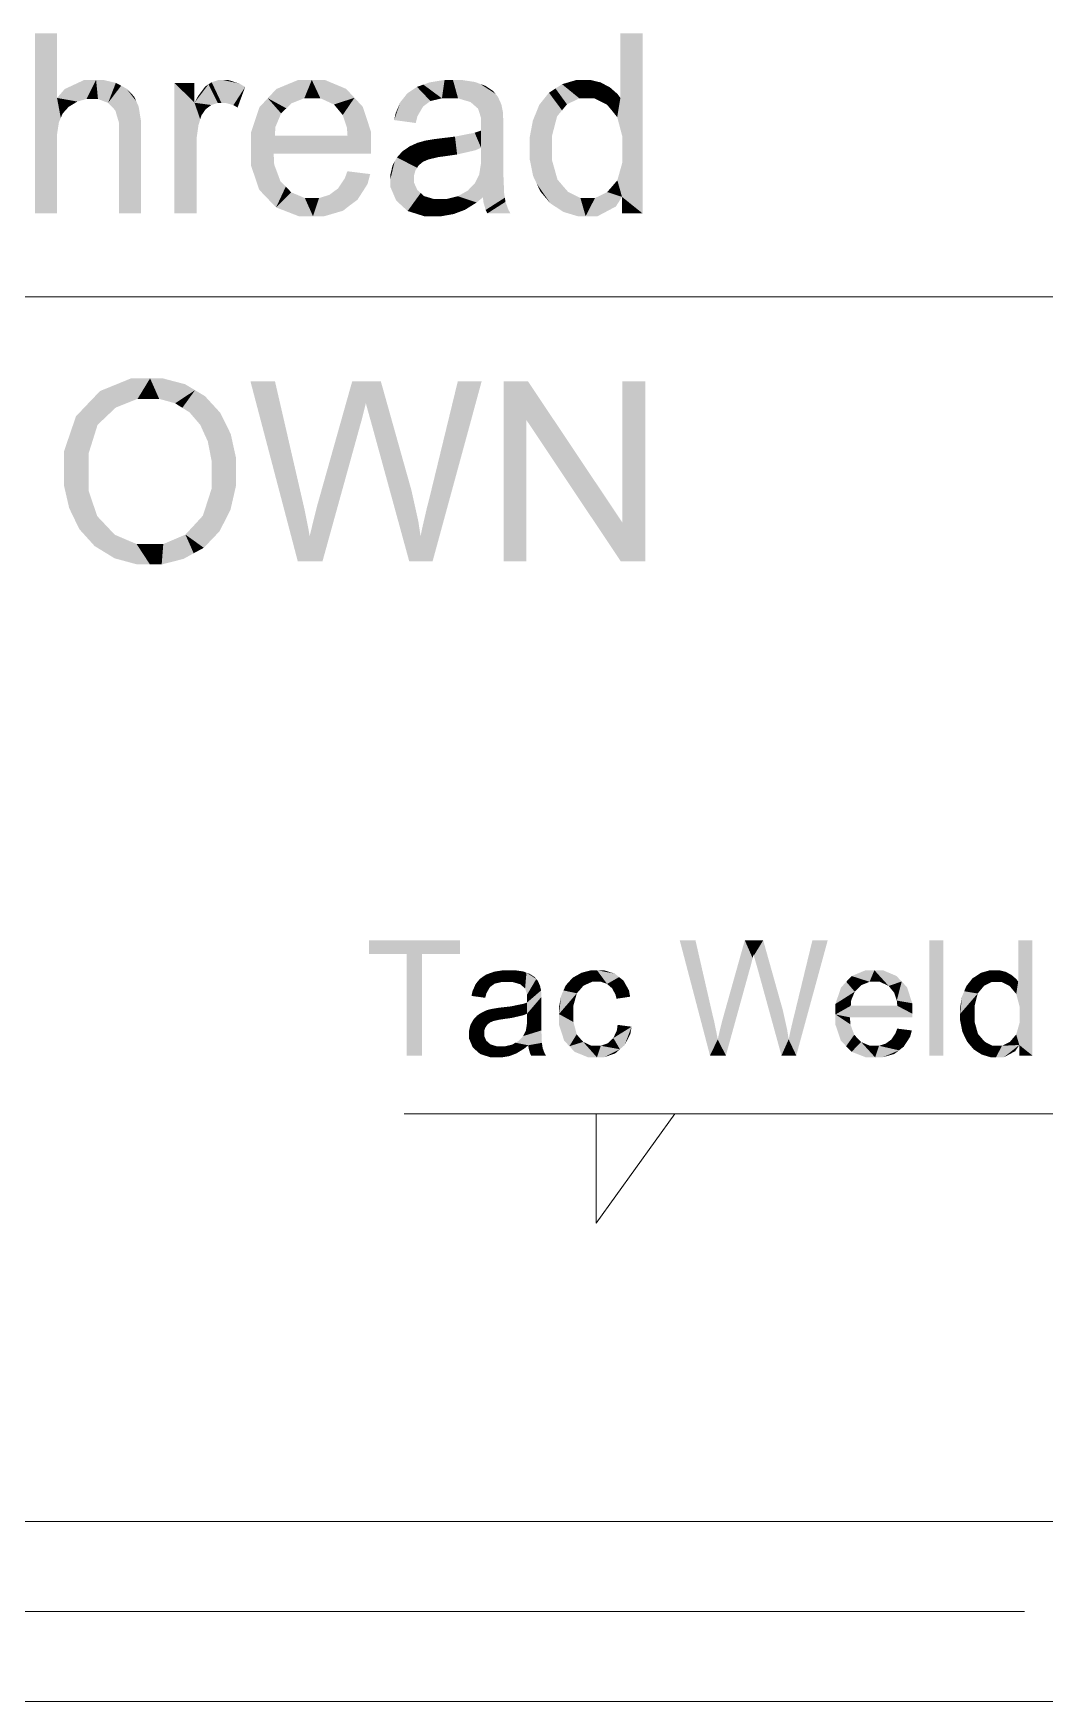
# Model space of a CAD drawing. Header units: millimetres. Extents: x 2 to 579, y 1 to 405.
# Drawn here: x 177.12 to 184.7, y 103.39 to 115.9 of the extents above; entities that cross this region are included whole.
import ezdxf

# ---------------------------------------------------------------- set-up
doc = ezdxf.new("R2010")
doc.units = ezdxf.units.MM
doc.linetypes.add('XKITLINE00', pattern=[0])
doc.layers.add('LinkedObject', color=7, linetype='Continuous', lineweight=0)

# ---------------------------------------------------------------- blocks, each defined once
blk = doc.blocks.new('*A4')
at = {"layer": 'LinkedObject'}
for points in [[(177.296, 115.904), (177.13, 114.554), (177.13, 115.904)], [(177.296, 115.42), (177.13, 114.554), (177.296, 115.904)], [(181.688, 115.904), (181.522, 115.42), (181.522, 115.904)], [(181.688, 115.904), (181.537, 115.129), (181.522, 115.42)], [(181.537, 115.129), (181.688, 115.904), (181.688, 114.554)], [(177.5, 115.555), (177.296, 115.42), (177.354, 115.487)], [(177.589, 115.555), (177.296, 115.42), (177.5, 115.555)], [(177.517, 115.412), (177.296, 115.42), (177.589, 115.555)], [(177.517, 115.412), (177.589, 115.555), (177.554, 115.412)], [(177.554, 115.412), (177.589, 115.555), (177.603, 115.412)], [(177.589, 115.555), (177.679, 115.383), (177.603, 115.412)], [(177.643, 115.555), (177.679, 115.383), (177.589, 115.555)], [(177.737, 115.533), (177.679, 115.383), (177.643, 115.555)], [(177.777, 115.512), (177.679, 115.383), (177.737, 115.533)], [(177.777, 115.512), (177.706, 115.355), (177.679, 115.383)], [(177.817, 115.49), (177.706, 115.355), (177.777, 115.512)], [(177.706, 115.355), (177.817, 115.49), (177.733, 115.327)], [(177.733, 115.327), (177.817, 115.49), (177.891, 115.394)], [(177.891, 115.394), (177.817, 115.49), (177.874, 115.431)], [(178.177, 115.533), (178.327, 115.384), (178.177, 114.554)], [(178.327, 115.384), (178.177, 115.533), (178.327, 115.533)], [(178.432, 115.522), (178.327, 115.384), (178.407, 115.505)], [(178.502, 115.383), (178.327, 115.384), (178.432, 115.522)], [(178.407, 115.505), (178.327, 115.384), (178.355, 115.436)], [(178.456, 115.538), (178.529, 115.383), (178.432, 115.522)], [(178.432, 115.522), (178.529, 115.383), (178.502, 115.383)], [(178.509, 115.555), (178.529, 115.383), (178.456, 115.538)], [(178.538, 115.555), (178.529, 115.383), (178.509, 115.555)], [(178.538, 115.555), (178.559, 115.383), (178.529, 115.383)], [(178.664, 115.528), (178.538, 115.555), (178.579, 115.555)], [(178.707, 115.502), (178.538, 115.555), (178.664, 115.528)], [(178.619, 115.366), (178.538, 115.555), (178.707, 115.502)], [(178.559, 115.383), (178.538, 115.555), (178.619, 115.366)], [(178.619, 115.366), (178.707, 115.502), (178.65, 115.348)], [(179.105, 115.555), (178.877, 115.418), (178.941, 115.487)], [(179.207, 115.555), (178.877, 115.418), (179.105, 115.555)], [(179.151, 115.418), (178.877, 115.418), (179.207, 115.555)], [(179.151, 115.418), (179.207, 115.555), (179.208, 115.418)], [(179.207, 115.555), (179.271, 115.418), (179.208, 115.418)], [(179.465, 115.488), (179.207, 115.555), (179.305, 115.555)], [(179.527, 115.421), (179.207, 115.555), (179.465, 115.488)], [(179.373, 115.371), (179.207, 115.555), (179.527, 115.421)], [(179.271, 115.418), (179.207, 115.555), (179.373, 115.371)], [(179.996, 115.503), (180.097, 115.397), (179.923, 115.454)], [(180.044, 115.52), (180.097, 115.397), (179.996, 115.503)], [(180.203, 115.555), (180.044, 115.52), (180.092, 115.537)], [(180.183, 115.417), (180.044, 115.52), (180.203, 115.555)], [(180.097, 115.397), (180.044, 115.52), (180.183, 115.417)], [(180.183, 115.417), (180.203, 115.555), (180.242, 115.417)], [(180.242, 115.417), (180.203, 115.555), (180.304, 115.417)], [(180.266, 115.555), (180.304, 115.417), (180.203, 115.555)], [(180.43, 115.54), (180.266, 115.555), (180.329, 115.555)], [(180.47, 115.525), (180.266, 115.555), (180.43, 115.54)], [(180.398, 115.389), (180.266, 115.555), (180.47, 115.525)], [(180.304, 115.417), (180.266, 115.555), (180.398, 115.389)], [(180.398, 115.389), (180.47, 115.525), (180.43, 115.361)], [(180.43, 115.361), (180.47, 115.525), (180.454, 115.34)], [(180.47, 115.525), (180.477, 115.269), (180.454, 115.34)], [(180.585, 115.451), (180.477, 115.269), (180.47, 115.525)], [(180.566, 115.473), (180.47, 115.525), (180.509, 115.511)], [(180.585, 115.451), (180.47, 115.525), (180.566, 115.473)], [(181.121, 115.372), (180.986, 115.459), (181.035, 115.491)], [(181.084, 115.523), (181.214, 115.417), (181.035, 115.491)], [(181.035, 115.491), (181.214, 115.417), (181.121, 115.372)], [(181.193, 115.555), (181.214, 115.417), (181.084, 115.523)], [(181.253, 115.555), (181.214, 115.417), (181.193, 115.555)], [(181.214, 115.417), (181.253, 115.555), (181.269, 115.417)], [(181.253, 115.555), (181.326, 115.417), (181.269, 115.417)], [(181.297, 115.555), (181.326, 115.417), (181.253, 115.555)], [(181.375, 115.536), (181.326, 115.417), (181.297, 115.555)], [(181.41, 115.517), (181.326, 115.417), (181.375, 115.536)], [(181.41, 115.517), (181.421, 115.37), (181.326, 115.417)], [(181.444, 115.499), (181.421, 115.37), (181.41, 115.517)], [(181.5, 115.45), (181.421, 115.37), (181.444, 115.499)], [(177.296, 115.147), (177.13, 114.554), (177.296, 115.42)], [(177.296, 115.147), (177.296, 115.42), (177.31, 115.237)], [(177.31, 115.237), (177.296, 115.42), (177.324, 115.27)], [(177.324, 115.27), (177.296, 115.42), (177.338, 115.303)], [(177.338, 115.303), (177.296, 115.42), (177.384, 115.354)], [(177.384, 115.354), (177.296, 115.42), (177.416, 115.373)], [(177.416, 115.373), (177.296, 115.42), (177.448, 115.393)], [(177.448, 115.393), (177.296, 115.42), (177.517, 115.412)], [(177.891, 115.394), (177.76, 115.236), (177.733, 115.327)], [(177.908, 115.356), (177.76, 115.236), (177.891, 115.394)], [(178.177, 114.554), (178.327, 115.384), (178.343, 114.554)], [(178.327, 115.384), (178.343, 115.066), (178.343, 114.554)], [(178.343, 115.066), (178.327, 115.384), (178.343, 115.119)], [(178.343, 115.119), (178.327, 115.384), (178.357, 115.216)], [(178.357, 115.216), (178.327, 115.384), (178.37, 115.26)], [(178.37, 115.26), (178.327, 115.384), (178.379, 115.289)], [(178.379, 115.289), (178.327, 115.384), (178.41, 115.334)], [(178.41, 115.334), (178.327, 115.384), (178.432, 115.351)], [(178.432, 115.351), (178.327, 115.384), (178.453, 115.367)], [(178.453, 115.367), (178.327, 115.384), (178.502, 115.383)], [(178.877, 115.418), (178.75, 115.159), (178.814, 115.35)], [(178.977, 115.304), (178.75, 115.159), (178.877, 115.418)], [(178.877, 115.418), (179.016, 115.342), (178.977, 115.304)], [(179.016, 115.342), (178.877, 115.418), (179.055, 115.38)], [(179.055, 115.38), (178.877, 115.418), (179.151, 115.418)], [(179.373, 115.371), (179.527, 115.421), (179.413, 115.323)], [(179.527, 115.421), (179.439, 115.292), (179.413, 115.323)], [(179.439, 115.292), (179.527, 115.421), (179.47, 115.199)], [(179.47, 115.199), (179.527, 115.421), (179.651, 115.167)], [(179.651, 115.167), (179.527, 115.421), (179.589, 115.354)], [(179.898, 115.422), (179.825, 115.254), (179.872, 115.39)], [(180.042, 115.356), (179.825, 115.254), (179.898, 115.422)], [(179.872, 115.39), (179.825, 115.254), (179.836, 115.306)], [(179.923, 115.454), (180.097, 115.397), (179.898, 115.422)], [(180.042, 115.356), (179.898, 115.422), (180.069, 115.376)], [(180.069, 115.376), (179.898, 115.422), (180.097, 115.397)], [(180.603, 115.429), (180.477, 115.269), (180.585, 115.451)], [(180.629, 115.372), (180.477, 115.269), (180.603, 115.429)], [(180.636, 115.338), (180.477, 115.269), (180.629, 115.372)], [(180.913, 115.368), (181.084, 115.327), (180.889, 115.308)], [(180.986, 115.459), (181.084, 115.327), (180.913, 115.368)], [(181.084, 115.327), (180.986, 115.459), (181.121, 115.372)], [(181.522, 115.42), (181.421, 115.37), (181.5, 115.45)], [(181.421, 115.37), (181.522, 115.42), (181.46, 115.323)], [(181.46, 115.323), (181.522, 115.42), (181.498, 115.276)], [(181.522, 115.42), (181.537, 115.129), (181.498, 115.276)], [(177.926, 115.246), (177.76, 115.236), (177.908, 115.356)], [(177.926, 115.174), (177.76, 115.236), (177.926, 115.246)], [(178.934, 115.202), (178.75, 115.159), (178.977, 115.304)], [(180, 115.284), (179.825, 115.254), (180.042, 115.356)], [(179.825, 115.254), (180, 115.284), (179.987, 115.232)], [(180.477, 115.192), (180.64, 115.317), (180.476, 115.175)], [(180.476, 115.175), (180.64, 115.317), (180.477, 115.046)], [(180.477, 115.269), (180.636, 115.338), (180.64, 115.317)], [(180.477, 115.269), (180.64, 115.317), (180.477, 115.219)], [(180.477, 115.219), (180.64, 115.317), (180.477, 115.214)], [(180.477, 115.214), (180.64, 115.317), (180.477, 115.192)], [(180.644, 115.241), (180.477, 115.046), (180.64, 115.317)], [(180.644, 115.185), (180.477, 115.046), (180.644, 115.241)], [(180.889, 115.308), (180.84, 115.043), (180.865, 115.249)], [(181.047, 115.282), (180.84, 115.043), (180.889, 115.308)], [(181.01, 115.14), (180.84, 115.043), (181.047, 115.282)], [(180.865, 115.249), (180.84, 115.043), (180.84, 115.116)], [(180.889, 115.308), (181.084, 115.327), (181.047, 115.282)], [(177.296, 115.089), (177.13, 114.554), (177.296, 115.147)], [(177.76, 115.236), (177.926, 115.174), (177.76, 115.174)], [(177.76, 114.554), (177.926, 115.174), (177.926, 114.554)], [(177.76, 115.174), (177.926, 115.174), (177.76, 114.554)], [(178.75, 115.159), (178.934, 115.202), (178.93, 115.138)], [(178.93, 115.138), (178.75, 115.035), (178.75, 115.159)], [(178.93, 115.138), (179.651, 115.045), (178.75, 115.035)], [(179.475, 115.138), (179.651, 115.045), (178.93, 115.138)], [(179.47, 115.199), (179.651, 115.167), (179.475, 115.138)], [(179.651, 115.045), (179.475, 115.138), (179.651, 115.167)], [(180.181, 115.118), (180.206, 114.983), (180.132, 115.112)], [(180.281, 115.13), (180.297, 114.996), (180.181, 115.118)], [(180.181, 115.118), (180.297, 114.996), (180.206, 114.983)], [(180.429, 115.159), (180.477, 115.046), (180.281, 115.13)], [(180.281, 115.13), (180.477, 115.046), (180.297, 114.996)], [(180.476, 115.175), (180.477, 115.046), (180.429, 115.159)], [(180.644, 115.185), (180.476, 114.985), (180.477, 115.046)], [(180.644, 114.964), (180.476, 114.985), (180.644, 115.185)], [(180.84, 115.043), (181.01, 115.14), (181.01, 115.043)], [(181.537, 115.129), (181.688, 114.554), (181.537, 115.029)], [(177.13, 114.554), (177.296, 115.089), (177.296, 114.554)], [(179.651, 115.038), (178.75, 115.035), (179.651, 115.045)], [(179.65, 115.016), (178.75, 115.035), (179.651, 115.038)], [(178.75, 115.035), (178.876, 114.665), (178.75, 114.916)], [(178.925, 114.921), (178.876, 114.665), (178.75, 115.035)], [(178.925, 114.921), (178.75, 115.035), (178.921, 115.001)], [(179.65, 115.001), (178.75, 115.035), (179.65, 115.016)], [(178.921, 115.001), (178.75, 115.035), (179.65, 115.001)], [(179.888, 115.021), (179.997, 114.896), (179.846, 114.974)], [(180.008, 114.914), (179.888, 115.021), (179.915, 115.039)], [(179.997, 114.896), (179.888, 115.021), (180.008, 114.914)], [(179.941, 115.057), (180.041, 114.941), (179.915, 115.039)], [(179.915, 115.039), (180.041, 114.941), (180.008, 114.914)], [(180.001, 115.084), (180.041, 114.941), (179.941, 115.057)], [(180.034, 115.093), (180.041, 114.941), (180.001, 115.084)], [(180.058, 115.1), (180.083, 114.959), (180.034, 115.093)], [(180.041, 114.941), (180.034, 115.093), (180.062, 114.95)], [(180.062, 114.95), (180.034, 115.093), (180.083, 114.959)], [(180.132, 115.112), (180.155, 114.976), (180.058, 115.1)], [(180.058, 115.1), (180.155, 114.976), (180.083, 114.959)], [(180.132, 115.112), (180.206, 114.983), (180.155, 114.976)], [(180.297, 114.996), (180.477, 115.046), (180.432, 115.027)], [(180.84, 115.043), (181.01, 114.949), (180.84, 114.968)], [(181.01, 114.949), (180.84, 115.043), (181.01, 115.043)], [(181.537, 115.029), (181.688, 114.554), (181.537, 114.938)], [(178.75, 114.916), (178.876, 114.665), (178.813, 114.731)], [(178.971, 114.797), (178.876, 114.665), (178.925, 114.921)], [(179.645, 114.849), (179.455, 114.818), (179.474, 114.87)], [(179.829, 114.944), (179.797, 114.813), (179.813, 114.914)], [(179.985, 114.878), (179.797, 114.813), (179.829, 114.944)], [(179.813, 114.914), (179.797, 114.813), (179.797, 114.849)], [(179.974, 114.839), (179.797, 114.813), (179.985, 114.878)], [(179.846, 114.974), (179.997, 114.896), (179.829, 114.944)], [(179.829, 114.944), (179.997, 114.896), (179.985, 114.878)], [(180.463, 114.847), (180.644, 114.964), (180.644, 114.849)], [(180.476, 114.93), (180.644, 114.964), (180.463, 114.847)], [(180.644, 114.964), (180.476, 114.93), (180.476, 114.985)], [(180.84, 114.968), (181.01, 114.949), (180.867, 114.835)], [(180.867, 114.835), (181.01, 114.949), (180.894, 114.777)], [(180.894, 114.777), (181.01, 114.949), (181.05, 114.808)], [(181.537, 114.938), (181.688, 114.554), (181.499, 114.802)], [(178.876, 114.665), (178.971, 114.797), (178.939, 114.599)], [(179.012, 114.755), (178.939, 114.599), (178.971, 114.797)], [(179.053, 114.712), (178.939, 114.599), (179.012, 114.755)], [(179.404, 114.741), (179.55, 114.657), (179.371, 114.717)], [(179.404, 114.741), (179.645, 114.849), (179.55, 114.657)], [(179.455, 114.818), (179.645, 114.849), (179.404, 114.741)], [(179.55, 114.657), (179.645, 114.849), (179.625, 114.774)], [(179.797, 114.813), (179.974, 114.839), (179.974, 114.817)], [(179.974, 114.784), (179.797, 114.813), (179.974, 114.817)], [(179.797, 114.813), (179.974, 114.784), (179.797, 114.751)], [(179.797, 114.751), (179.974, 114.784), (179.84, 114.651)], [(179.84, 114.651), (179.974, 114.784), (179.883, 114.611)], [(179.883, 114.611), (179.974, 114.784), (179.999, 114.729)], [(180.377, 114.725), (180.644, 114.849), (180.65, 114.703)], [(180.432, 114.783), (180.644, 114.849), (180.377, 114.725)], [(180.45, 114.819), (180.644, 114.849), (180.432, 114.783)], [(180.644, 114.849), (180.45, 114.819), (180.463, 114.847)], [(181.05, 114.808), (180.997, 114.629), (180.894, 114.777)], [(180.894, 114.777), (180.997, 114.629), (180.921, 114.719)], [(181.089, 114.762), (180.997, 114.629), (181.05, 114.808)], [(180.997, 114.629), (181.089, 114.762), (181.046, 114.597)], [(181.046, 114.597), (181.089, 114.762), (181.129, 114.716)], [(181.534, 114.678), (181.423, 114.714), (181.461, 114.758)], [(181.499, 114.802), (181.534, 114.678), (181.461, 114.758)], [(181.499, 114.802), (181.688, 114.554), (181.534, 114.678)], [(179.053, 114.712), (179.216, 114.533), (178.939, 114.599)], [(179.155, 114.669), (179.216, 114.533), (179.053, 114.712)], [(179.216, 114.669), (179.216, 114.533), (179.155, 114.669)], [(179.261, 114.669), (179.495, 114.616), (179.216, 114.533)], [(179.261, 114.669), (179.216, 114.533), (179.216, 114.669)], [(179.216, 114.533), (179.495, 114.616), (179.301, 114.533)], [(179.339, 114.693), (179.495, 114.616), (179.261, 114.669)], [(179.301, 114.533), (179.495, 114.616), (179.441, 114.574)], [(179.371, 114.717), (179.55, 114.657), (179.339, 114.693)], [(179.495, 114.616), (179.339, 114.693), (179.55, 114.657)], [(179.999, 114.729), (179.926, 114.572), (179.883, 114.611)], [(180.024, 114.707), (179.926, 114.572), (179.999, 114.729)], [(180.049, 114.684), (179.926, 114.572), (180.024, 114.707)], [(179.926, 114.572), (180.049, 114.684), (180.05, 114.533)], [(180.13, 114.533), (180.049, 114.684), (180.122, 114.662)], [(180.05, 114.533), (180.049, 114.684), (180.13, 114.533)], [(180.122, 114.662), (180.179, 114.533), (180.13, 114.533)], [(180.17, 114.662), (180.179, 114.533), (180.122, 114.662)], [(180.218, 114.662), (180.179, 114.533), (180.17, 114.662)], [(180.179, 114.533), (180.218, 114.662), (180.27, 114.549)], [(180.313, 114.565), (180.218, 114.662), (180.303, 114.683)], [(180.27, 114.549), (180.218, 114.662), (180.313, 114.565)], [(180.491, 114.675), (180.303, 114.683), (180.34, 114.704)], [(180.444, 114.636), (180.303, 114.683), (180.491, 114.675)], [(180.356, 114.581), (180.303, 114.683), (180.444, 114.636)], [(180.313, 114.565), (180.303, 114.683), (180.356, 114.581)], [(180.377, 114.725), (180.65, 114.703), (180.34, 114.704)], [(180.65, 114.703), (180.491, 114.675), (180.34, 114.704)], [(180.491, 114.675), (180.65, 114.703), (180.494, 114.64)], [(180.494, 114.64), (180.65, 114.703), (180.655, 114.672)], [(180.655, 114.672), (180.511, 114.58), (180.494, 114.64)], [(180.66, 114.641), (180.511, 114.58), (180.655, 114.672)], [(180.66, 114.641), (180.524, 114.554), (180.511, 114.58)], [(180.681, 114.583), (180.524, 114.554), (180.66, 114.641)], [(181.129, 114.716), (181.261, 114.533), (181.046, 114.597)], [(181.222, 114.669), (181.261, 114.533), (181.129, 114.716)], [(181.261, 114.533), (181.222, 114.669), (181.276, 114.669)], [(181.261, 114.533), (181.534, 114.678), (181.351, 114.533)], [(181.331, 114.669), (181.534, 114.678), (181.261, 114.533)], [(181.331, 114.669), (181.261, 114.533), (181.276, 114.669)], [(181.423, 114.714), (181.534, 114.678), (181.331, 114.669)], [(181.351, 114.533), (181.534, 114.678), (181.488, 114.606)], [(181.534, 114.678), (181.688, 114.554), (181.534, 114.554)], [(178.939, 114.599), (179.216, 114.533), (179.109, 114.533)], [(180.524, 114.554), (180.681, 114.583), (180.697, 114.554)], [(181.046, 114.597), (181.261, 114.533), (181.095, 114.565)], [(181.095, 114.565), (181.261, 114.533), (181.202, 114.533)], [(177.852, 113.317), (177.528, 113.127), (177.619, 113.222)], [(177.994, 113.317), (177.528, 113.127), (177.852, 113.317)], [(177.9, 113.163), (177.528, 113.127), (177.994, 113.317)], [(177.9, 113.163), (177.994, 113.317), (177.995, 113.163)], [(177.994, 113.317), (178.062, 113.163), (177.995, 113.163)], [(178.256, 113.273), (177.994, 113.317), (178.088, 113.317)], [(178.331, 113.228), (177.994, 113.317), (178.256, 113.273)], [(178.182, 113.13), (177.994, 113.317), (178.331, 113.228)], [(178.062, 113.163), (177.994, 113.317), (178.182, 113.13)], [(178.931, 113.294), (179.102, 111.944), (178.747, 113.294)], [(179.135, 112.409), (179.102, 111.944), (178.931, 113.294)], [(179.51, 113.294), (179.572, 112.973), (179.253, 112.382)], [(179.572, 112.973), (179.51, 113.294), (179.581, 113.005)], [(179.581, 113.005), (179.51, 113.294), (179.601, 113.085)], [(179.601, 113.085), (179.51, 113.294), (179.613, 113.131)], [(179.725, 113.294), (179.613, 113.131), (179.51, 113.294)], [(179.613, 113.131), (179.725, 113.294), (179.616, 113.116)], [(179.616, 113.116), (179.725, 113.294), (179.638, 113.037)], [(179.638, 113.037), (179.725, 113.294), (179.656, 112.973)], [(179.656, 112.973), (179.725, 113.294), (179.917, 112.61)], [(180.481, 113.294), (180.091, 112.426), (180.302, 113.294)], [(180.113, 111.944), (180.091, 112.426), (180.481, 113.294)], [(180.646, 113.294), (180.817, 113.004), (180.646, 111.944)], [(180.817, 113.004), (180.646, 113.294), (180.829, 113.294)], [(180.817, 113.004), (180.829, 113.294), (181.525, 111.944)], [(181.525, 111.944), (180.829, 113.294), (181.537, 112.235)], [(181.708, 113.294), (181.537, 112.235), (181.537, 113.294)], [(181.708, 111.944), (181.537, 112.235), (181.708, 113.294)], [(177.528, 113.127), (177.348, 112.601), (177.438, 113.032)], [(177.6, 112.968), (177.348, 112.601), (177.528, 113.127)], [(177.737, 113.098), (177.528, 113.127), (177.9, 113.163)], [(177.528, 113.127), (177.737, 113.098), (177.668, 113.033)], [(177.6, 112.968), (177.528, 113.127), (177.668, 113.033)], [(178.182, 113.13), (178.331, 113.228), (178.236, 113.096)], [(178.331, 113.228), (178.29, 113.062), (178.236, 113.096)], [(178.29, 113.062), (178.331, 113.228), (178.371, 112.967)], [(178.52, 113.059), (178.331, 113.228), (178.406, 113.183)], [(178.56, 112.979), (178.331, 113.228), (178.52, 113.059)], [(178.371, 112.967), (178.331, 113.228), (178.56, 112.979)], [(177.438, 113.032), (177.348, 112.601), (177.348, 112.769)], [(180.646, 111.944), (180.817, 113.004), (180.817, 111.944)], [(177.532, 112.751), (177.348, 112.601), (177.6, 112.968)], [(178.371, 112.967), (178.56, 112.979), (178.399, 112.905)], [(178.56, 112.979), (178.427, 112.844), (178.399, 112.905)], [(178.427, 112.844), (178.56, 112.979), (178.455, 112.7)], [(178.455, 112.7), (178.56, 112.979), (178.639, 112.718)], [(178.639, 112.718), (178.56, 112.979), (178.599, 112.899)], [(179.253, 112.382), (179.572, 112.973), (179.287, 111.944)], [(179.917, 112.61), (179.938, 111.944), (179.656, 112.973)], [(177.348, 112.601), (177.532, 112.751), (177.532, 112.598)], [(178.39, 112.287), (178.639, 112.617), (178.556, 112.25)], [(178.455, 112.488), (178.639, 112.617), (178.39, 112.287)], [(178.455, 112.618), (178.639, 112.718), (178.639, 112.617)], [(178.455, 112.7), (178.639, 112.718), (178.455, 112.618)], [(178.639, 112.617), (178.455, 112.488), (178.455, 112.618)], [(178.556, 112.25), (178.639, 112.617), (178.597, 112.331)], [(178.597, 112.331), (178.639, 112.617), (178.639, 112.514)], [(177.348, 112.601), (177.532, 112.477), (177.348, 112.513)], [(177.532, 112.477), (177.348, 112.601), (177.532, 112.598)], [(177.348, 112.513), (177.532, 112.477), (177.387, 112.344)], [(179.953, 112.483), (179.938, 111.944), (179.917, 112.61)], [(177.387, 112.344), (177.532, 112.477), (177.425, 112.265)], [(177.425, 112.265), (177.532, 112.477), (177.597, 112.284)], [(179.151, 112.34), (179.102, 111.944), (179.135, 112.409)], [(179.248, 112.366), (179.287, 111.944), (179.217, 112.241)], [(179.253, 112.382), (179.287, 111.944), (179.248, 112.366)], [(180.006, 112.245), (179.938, 111.944), (179.953, 112.483)], [(180.091, 112.426), (180.113, 111.944), (180.07, 112.344)], [(177.597, 112.284), (177.578, 112.059), (177.425, 112.265)], [(177.425, 112.265), (177.578, 112.059), (177.464, 112.185)], [(177.663, 112.214), (177.578, 112.059), (177.597, 112.284)], [(178.556, 112.25), (178.325, 112.216), (178.39, 112.287)], [(178.514, 112.169), (178.325, 112.216), (178.556, 112.25)], [(179.179, 112.202), (179.102, 111.944), (179.151, 112.34)], [(179.217, 112.241), (179.287, 111.944), (179.191, 112.133)], [(180.023, 112.133), (179.938, 111.944), (180.006, 112.245)], [(180.07, 112.344), (180.113, 111.944), (180.036, 112.197)], [(177.578, 112.059), (177.663, 112.214), (177.653, 112.013)], [(177.653, 112.013), (177.663, 112.214), (177.729, 112.144)], [(177.729, 112.144), (177.993, 111.921), (177.653, 112.013)], [(177.893, 112.074), (177.993, 111.921), (177.729, 112.144)], [(178.321, 112.005), (178.093, 112.074), (178.259, 112.145)], [(178.325, 112.216), (178.397, 112.046), (178.259, 112.145)], [(178.259, 112.145), (178.397, 112.046), (178.321, 112.005)], [(178.397, 112.046), (178.325, 112.216), (178.514, 112.169)], [(179.191, 112.133), (179.102, 111.944), (179.179, 112.202)], [(179.191, 112.133), (179.287, 111.944), (179.102, 111.944)], [(180.023, 112.133), (180.113, 111.944), (179.938, 111.944)], [(180.036, 112.197), (180.113, 111.944), (180.023, 112.133)], [(181.537, 112.235), (181.708, 111.944), (181.525, 111.944)], [(177.653, 112.013), (177.993, 111.921), (177.728, 111.967)], [(177.993, 111.921), (177.893, 112.074), (177.992, 112.074)], [(178.093, 112.074), (177.993, 111.921), (177.992, 112.074)], [(177.993, 111.921), (178.093, 112.074), (178.081, 111.921)], [(178.081, 111.921), (178.093, 112.074), (178.245, 111.963)], [(178.245, 111.963), (178.093, 112.074), (178.321, 112.005)], [(177.728, 111.967), (177.993, 111.921), (177.898, 111.921)], [(179.635, 109.102), (179.919, 109), (179.635, 109)], [(180.033, 109), (179.919, 109), (179.635, 109.102)], [(180.033, 109), (179.635, 109.102), (180.319, 109.102)], [(179.919, 108.238), (180.033, 109), (180.033, 108.238)], [(179.919, 109), (180.033, 109), (179.919, 108.238)], [(180.033, 109), (180.319, 109.102), (180.319, 109)], [(182.085, 109.102), (182.194, 108.238), (181.967, 109.102)], [(182.215, 108.535), (182.194, 108.238), (182.085, 109.102)], [(182.455, 109.102), (182.495, 108.896), (182.291, 108.518)], [(182.495, 108.896), (182.455, 109.102), (182.501, 108.917)], [(182.501, 108.917), (182.455, 109.102), (182.514, 108.968)], [(182.514, 108.968), (182.455, 109.102), (182.521, 108.997)], [(182.593, 109.102), (182.521, 108.997), (182.455, 109.102)], [(182.521, 108.997), (182.593, 109.102), (182.523, 108.988)], [(182.523, 108.988), (182.593, 109.102), (182.537, 108.937)], [(182.537, 108.937), (182.593, 109.102), (182.549, 108.896)], [(182.549, 108.896), (182.593, 109.102), (182.716, 108.664)], [(183.077, 109.102), (182.827, 108.546), (182.962, 109.102)], [(182.841, 108.238), (182.827, 108.546), (183.077, 109.102)], [(183.945, 109.102), (183.838, 108.238), (183.838, 109.102)], [(183.945, 108.238), (183.838, 108.238), (183.945, 109.102)], [(184.612, 109.102), (184.506, 108.792), (184.506, 109.102)], [(184.612, 109.102), (184.516, 108.606), (184.506, 108.792)], [(184.516, 108.606), (184.612, 109.102), (184.612, 108.238)], [(180.647, 108.878), (180.545, 108.856), (180.576, 108.867)], [(180.634, 108.79), (180.545, 108.856), (180.647, 108.878)], [(180.634, 108.79), (180.647, 108.878), (180.671, 108.79)], [(180.671, 108.79), (180.647, 108.878), (180.711, 108.79)], [(180.687, 108.878), (180.711, 108.79), (180.647, 108.878)], [(180.792, 108.869), (180.687, 108.878), (180.727, 108.878)], [(180.817, 108.859), (180.687, 108.878), (180.792, 108.869)], [(180.772, 108.772), (180.687, 108.878), (180.817, 108.859)], [(180.711, 108.79), (180.687, 108.878), (180.772, 108.772)], [(180.772, 108.772), (180.817, 108.859), (180.792, 108.754)], [(180.792, 108.754), (180.817, 108.859), (180.807, 108.741)], [(180.817, 108.859), (180.822, 108.695), (180.807, 108.741)], [(180.891, 108.812), (180.822, 108.695), (180.817, 108.859)], [(180.879, 108.826), (180.817, 108.859), (180.842, 108.85)], [(180.891, 108.812), (180.817, 108.859), (180.879, 108.826)], [(181.231, 108.859), (181.31, 108.791), (181.197, 108.84)], [(181.306, 108.878), (181.31, 108.791), (181.231, 108.859)], [(181.346, 108.878), (181.31, 108.791), (181.306, 108.878)], [(181.31, 108.791), (181.346, 108.878), (181.35, 108.791)], [(181.346, 108.878), (181.377, 108.791), (181.35, 108.791)], [(181.48, 108.852), (181.346, 108.878), (181.397, 108.878)], [(181.512, 108.826), (181.346, 108.878), (181.48, 108.852)], [(181.422, 108.775), (181.346, 108.878), (181.512, 108.826)], [(181.377, 108.791), (181.346, 108.878), (181.422, 108.775)], [(182.291, 108.518), (182.495, 108.896), (182.313, 108.238)], [(182.716, 108.664), (182.73, 108.238), (182.549, 108.896)], [(183.427, 108.878), (183.257, 108.834), (183.362, 108.878)], [(183.391, 108.791), (183.257, 108.834), (183.427, 108.878)], [(183.391, 108.791), (183.427, 108.878), (183.428, 108.791)], [(183.427, 108.878), (183.468, 108.791), (183.428, 108.791)], [(183.592, 108.835), (183.427, 108.878), (183.49, 108.878)], [(183.632, 108.793), (183.427, 108.878), (183.592, 108.835)], [(183.534, 108.76), (183.427, 108.878), (183.632, 108.793)], [(183.468, 108.791), (183.427, 108.878), (183.534, 108.76)], [(184.295, 108.878), (184.309, 108.79), (184.226, 108.858)], [(184.334, 108.878), (184.309, 108.79), (184.295, 108.878)], [(184.309, 108.79), (184.334, 108.878), (184.344, 108.79)], [(184.334, 108.878), (184.38, 108.79), (184.344, 108.79)], [(184.362, 108.878), (184.38, 108.79), (184.334, 108.878)], [(184.412, 108.866), (184.38, 108.79), (184.362, 108.878)], [(184.434, 108.854), (184.38, 108.79), (184.412, 108.866)], [(180.451, 108.793), (180.405, 108.685), (180.435, 108.772)], [(180.543, 108.751), (180.405, 108.685), (180.451, 108.793)], [(180.435, 108.772), (180.405, 108.685), (180.412, 108.719)], [(180.517, 108.705), (180.405, 108.685), (180.543, 108.751)], [(180.468, 108.813), (180.579, 108.777), (180.451, 108.793)], [(180.543, 108.751), (180.451, 108.793), (180.561, 108.764)], [(180.561, 108.764), (180.451, 108.793), (180.579, 108.777)], [(180.514, 108.845), (180.579, 108.777), (180.468, 108.813)], [(180.545, 108.856), (180.579, 108.777), (180.514, 108.845)], [(180.579, 108.777), (180.545, 108.856), (180.634, 108.79)], [(180.903, 108.797), (180.822, 108.695), (180.891, 108.812)], [(180.919, 108.761), (180.822, 108.695), (180.903, 108.797)], [(180.924, 108.739), (180.822, 108.695), (180.919, 108.761)], [(180.822, 108.695), (180.924, 108.739), (180.927, 108.726)], [(181.112, 108.764), (181.22, 108.733), (181.095, 108.726)], [(181.095, 108.726), (181.22, 108.733), (181.195, 108.705)], [(181.163, 108.821), (181.22, 108.733), (181.112, 108.764)], [(181.245, 108.762), (181.163, 108.821), (181.197, 108.84)], [(181.22, 108.733), (181.163, 108.821), (181.245, 108.762)], [(181.197, 108.84), (181.31, 108.791), (181.245, 108.762)], [(181.422, 108.775), (181.512, 108.826), (181.44, 108.759)], [(181.512, 108.826), (181.459, 108.743), (181.44, 108.759)], [(181.459, 108.743), (181.512, 108.826), (181.485, 108.695)], [(181.485, 108.695), (181.512, 108.826), (181.595, 108.679)], [(181.586, 108.727), (181.512, 108.826), (181.545, 108.8)], [(181.595, 108.679), (181.512, 108.826), (181.586, 108.727)], [(183.216, 108.791), (183.135, 108.625), (183.176, 108.747)], [(183.28, 108.717), (183.135, 108.625), (183.216, 108.791)], [(183.257, 108.834), (183.33, 108.766), (183.216, 108.791)], [(183.216, 108.791), (183.33, 108.766), (183.28, 108.717)], [(183.33, 108.766), (183.257, 108.834), (183.391, 108.791)], [(183.534, 108.76), (183.632, 108.793), (183.559, 108.729)], [(183.632, 108.793), (183.575, 108.71), (183.559, 108.729)], [(183.575, 108.71), (183.632, 108.793), (183.595, 108.65)], [(183.595, 108.65), (183.632, 108.793), (183.711, 108.63)], [(183.711, 108.63), (183.632, 108.793), (183.672, 108.75)], [(184.117, 108.759), (184.226, 108.732), (184.101, 108.72)], [(184.163, 108.817), (184.226, 108.732), (184.117, 108.759)], [(184.25, 108.761), (184.163, 108.817), (184.195, 108.837)], [(184.226, 108.732), (184.163, 108.817), (184.25, 108.761)], [(184.226, 108.858), (184.309, 108.79), (184.195, 108.837)], [(184.195, 108.837), (184.309, 108.79), (184.25, 108.761)], [(184.434, 108.854), (184.441, 108.76), (184.38, 108.79)], [(184.456, 108.842), (184.441, 108.76), (184.434, 108.854)], [(184.492, 108.811), (184.441, 108.76), (184.456, 108.842)], [(184.506, 108.792), (184.441, 108.76), (184.492, 108.811)], [(184.441, 108.76), (184.506, 108.792), (184.466, 108.73)], [(184.466, 108.73), (184.506, 108.792), (184.491, 108.7)], [(184.506, 108.792), (184.516, 108.606), (184.491, 108.7)], [(180.405, 108.685), (180.517, 108.705), (180.508, 108.671)], [(180.791, 108.625), (180.822, 108.552), (180.697, 108.606)], [(180.821, 108.635), (180.822, 108.552), (180.791, 108.625)], [(180.822, 108.646), (180.927, 108.726), (180.821, 108.635)], [(180.821, 108.635), (180.927, 108.726), (180.822, 108.552)], [(180.929, 108.642), (180.821, 108.513), (180.822, 108.552)], [(180.929, 108.5), (180.821, 108.513), (180.929, 108.642)], [(180.822, 108.695), (180.927, 108.726), (180.822, 108.663)], [(180.822, 108.663), (180.927, 108.726), (180.822, 108.66)], [(180.822, 108.66), (180.927, 108.726), (180.822, 108.646)], [(180.929, 108.677), (180.822, 108.552), (180.927, 108.726)], [(180.929, 108.642), (180.822, 108.552), (180.929, 108.677)], [(181.095, 108.726), (181.061, 108.549), (181.078, 108.688)], [(181.195, 108.705), (181.061, 108.549), (181.095, 108.726)], [(181.17, 108.614), (181.061, 108.549), (181.195, 108.705)], [(181.078, 108.688), (181.061, 108.549), (181.061, 108.599)], [(181.061, 108.549), (181.17, 108.614), (181.17, 108.552)], [(181.485, 108.695), (181.595, 108.679), (181.493, 108.664)], [(182.739, 108.583), (182.73, 108.238), (182.716, 108.664)], [(183.253, 108.652), (183.135, 108.625), (183.28, 108.717)], [(183.135, 108.625), (183.253, 108.652), (183.25, 108.611)], [(183.25, 108.611), (183.135, 108.546), (183.135, 108.625)], [(183.25, 108.611), (183.711, 108.552), (183.135, 108.546)], [(183.599, 108.611), (183.711, 108.552), (183.25, 108.611)], [(183.595, 108.65), (183.711, 108.63), (183.599, 108.611)], [(183.711, 108.552), (183.599, 108.611), (183.711, 108.63)], [(184.101, 108.72), (184.07, 108.55), (184.085, 108.682)], [(184.202, 108.703), (184.07, 108.55), (184.101, 108.72)], [(184.179, 108.612), (184.07, 108.55), (184.202, 108.703)], [(184.085, 108.682), (184.07, 108.55), (184.07, 108.597)], [(184.07, 108.55), (184.179, 108.612), (184.179, 108.55)], [(184.101, 108.72), (184.226, 108.732), (184.202, 108.703)], [(180.408, 108.487), (180.387, 108.403), (180.397, 108.468)], [(180.507, 108.445), (180.387, 108.403), (180.408, 108.487)], [(180.418, 108.506), (180.515, 108.456), (180.408, 108.487)], [(180.408, 108.487), (180.515, 108.456), (180.507, 108.445)], [(180.445, 108.536), (180.515, 108.456), (180.418, 108.506)], [(180.522, 108.468), (180.445, 108.536), (180.462, 108.548)], [(180.515, 108.456), (180.445, 108.536), (180.522, 108.468)], [(180.479, 108.559), (180.543, 108.485), (180.462, 108.548)], [(180.462, 108.548), (180.543, 108.485), (180.522, 108.468)], [(180.517, 108.577), (180.543, 108.485), (180.479, 108.559)], [(180.538, 108.583), (180.543, 108.485), (180.517, 108.577)], [(180.554, 108.587), (180.57, 108.497), (180.538, 108.583)], [(180.543, 108.485), (180.538, 108.583), (180.556, 108.491)], [(180.556, 108.491), (180.538, 108.583), (180.57, 108.497)], [(180.601, 108.595), (180.616, 108.507), (180.554, 108.587)], [(180.554, 108.587), (180.616, 108.507), (180.57, 108.497)], [(180.633, 108.599), (180.649, 108.512), (180.601, 108.595)], [(180.601, 108.595), (180.649, 108.512), (180.616, 108.507)], [(180.697, 108.606), (180.707, 108.52), (180.633, 108.599)], [(180.633, 108.599), (180.707, 108.52), (180.649, 108.512)], [(180.697, 108.606), (180.822, 108.552), (180.707, 108.52)], [(180.707, 108.52), (180.822, 108.552), (180.793, 108.54)], [(180.813, 108.425), (180.929, 108.5), (180.929, 108.426)], [(180.821, 108.478), (180.929, 108.5), (180.813, 108.425)], [(180.929, 108.5), (180.821, 108.478), (180.821, 108.513)], [(181.17, 108.489), (181.061, 108.549), (181.17, 108.552)], [(181.061, 108.549), (181.139, 108.308), (181.061, 108.47)], [(181.17, 108.489), (181.139, 108.308), (181.061, 108.549)], [(181.194, 108.397), (181.139, 108.308), (181.17, 108.489)], [(182.226, 108.491), (182.194, 108.238), (182.215, 108.535)], [(182.244, 108.402), (182.194, 108.238), (182.226, 108.491)], [(182.288, 108.507), (182.313, 108.238), (182.268, 108.428)], [(182.291, 108.518), (182.313, 108.238), (182.288, 108.507)], [(182.773, 108.43), (182.73, 108.238), (182.739, 108.583)], [(182.814, 108.493), (182.841, 108.238), (182.792, 108.399)], [(182.827, 108.546), (182.841, 108.238), (182.814, 108.493)], [(183.711, 108.547), (183.135, 108.546), (183.711, 108.552)], [(183.711, 108.533), (183.135, 108.546), (183.711, 108.547)], [(183.135, 108.546), (183.215, 108.308), (183.135, 108.469)], [(183.247, 108.472), (183.215, 108.308), (183.135, 108.546)], [(183.247, 108.472), (183.135, 108.546), (183.244, 108.524)], [(183.711, 108.524), (183.135, 108.546), (183.711, 108.533)], [(183.244, 108.524), (183.135, 108.546), (183.711, 108.524)], [(184.07, 108.55), (184.179, 108.49), (184.07, 108.502)], [(184.179, 108.49), (184.07, 108.55), (184.179, 108.55)], [(184.07, 108.502), (184.179, 108.49), (184.087, 108.417)], [(184.087, 108.417), (184.179, 108.49), (184.104, 108.38)], [(184.104, 108.38), (184.179, 108.49), (184.204, 108.4)], [(184.516, 108.483), (184.612, 108.238), (184.491, 108.396)], [(184.516, 108.606), (184.612, 108.238), (184.516, 108.541)], [(184.516, 108.541), (184.612, 108.238), (184.516, 108.483)], [(180.397, 108.468), (180.387, 108.403), (180.387, 108.426)], [(180.5, 108.42), (180.387, 108.403), (180.507, 108.445)], [(180.387, 108.403), (180.5, 108.42), (180.5, 108.406)], [(180.5, 108.385), (180.387, 108.403), (180.5, 108.406)], [(180.387, 108.403), (180.5, 108.385), (180.387, 108.364)], [(180.387, 108.364), (180.5, 108.385), (180.414, 108.299)], [(180.414, 108.299), (180.5, 108.385), (180.442, 108.274)], [(180.442, 108.274), (180.5, 108.385), (180.516, 108.349)], [(180.758, 108.347), (180.929, 108.426), (180.933, 108.333)], [(180.793, 108.384), (180.929, 108.426), (180.758, 108.347)], [(180.804, 108.407), (180.929, 108.426), (180.793, 108.384)], [(180.929, 108.426), (180.804, 108.407), (180.813, 108.425)], [(181.061, 108.47), (181.139, 108.308), (181.1, 108.35)], [(181.139, 108.308), (181.194, 108.397), (181.218, 108.368)], [(181.243, 108.34), (181.139, 108.308), (181.218, 108.368)], [(181.469, 108.369), (181.518, 108.285), (181.448, 108.35)], [(181.469, 108.369), (181.606, 108.454), (181.518, 108.285)], [(181.496, 108.428), (181.606, 108.454), (181.469, 108.369)], [(181.606, 108.454), (181.496, 108.428), (181.501, 108.468)], [(181.518, 108.285), (181.606, 108.454), (181.553, 108.315)], [(181.553, 108.315), (181.606, 108.454), (181.597, 108.4)], [(182.252, 108.359), (182.194, 108.238), (182.244, 108.402)], [(182.252, 108.359), (182.313, 108.238), (182.194, 108.238)], [(182.268, 108.428), (182.313, 108.238), (182.252, 108.359)], [(182.784, 108.359), (182.73, 108.238), (182.773, 108.43)], [(182.784, 108.359), (182.841, 108.238), (182.73, 108.238)], [(182.792, 108.399), (182.841, 108.238), (182.784, 108.359)], [(183.135, 108.469), (183.215, 108.308), (183.175, 108.351)], [(183.276, 108.393), (183.215, 108.308), (183.247, 108.472)], [(183.215, 108.308), (183.276, 108.393), (183.256, 108.266)], [(183.302, 108.366), (183.256, 108.266), (183.276, 108.393)], [(183.328, 108.339), (183.256, 108.266), (183.302, 108.366)], [(183.553, 108.357), (183.647, 108.304), (183.532, 108.342)], [(183.553, 108.357), (183.708, 108.426), (183.647, 108.304)], [(183.586, 108.406), (183.708, 108.426), (183.553, 108.357)], [(183.708, 108.426), (183.586, 108.406), (183.598, 108.44)], [(183.647, 108.304), (183.708, 108.426), (183.695, 108.378)], [(184.204, 108.4), (184.17, 108.286), (184.104, 108.38)], [(184.104, 108.38), (184.17, 108.286), (184.122, 108.343)], [(184.229, 108.371), (184.17, 108.286), (184.204, 108.4)], [(184.17, 108.286), (184.229, 108.371), (184.201, 108.265)], [(184.201, 108.265), (184.229, 108.371), (184.255, 108.341)], [(184.514, 108.317), (184.443, 108.34), (184.467, 108.368)], [(184.491, 108.396), (184.514, 108.317), (184.467, 108.368)], [(184.491, 108.396), (184.612, 108.238), (184.514, 108.317)], [(180.516, 108.349), (180.47, 108.249), (180.442, 108.274)], [(180.532, 108.335), (180.47, 108.249), (180.516, 108.349)], [(180.548, 108.321), (180.47, 108.249), (180.532, 108.335)], [(180.47, 108.249), (180.548, 108.321), (180.549, 108.224)], [(180.6, 108.224), (180.548, 108.321), (180.595, 108.307)], [(180.549, 108.224), (180.548, 108.321), (180.6, 108.224)], [(180.595, 108.307), (180.631, 108.224), (180.6, 108.224)], [(180.626, 108.307), (180.631, 108.224), (180.595, 108.307)], [(180.656, 108.307), (180.631, 108.224), (180.626, 108.307)], [(180.631, 108.224), (180.656, 108.307), (180.69, 108.234)], [(180.717, 108.244), (180.656, 108.307), (180.711, 108.32)], [(180.69, 108.234), (180.656, 108.307), (180.717, 108.244)], [(180.831, 108.315), (180.711, 108.32), (180.734, 108.334)], [(180.801, 108.29), (180.711, 108.32), (180.831, 108.315)], [(180.744, 108.255), (180.711, 108.32), (180.801, 108.29)], [(180.717, 108.244), (180.711, 108.32), (180.744, 108.255)], [(180.758, 108.347), (180.933, 108.333), (180.734, 108.334)], [(180.933, 108.333), (180.831, 108.315), (180.734, 108.334)], [(180.831, 108.315), (180.933, 108.333), (180.833, 108.293)], [(180.833, 108.293), (180.933, 108.333), (180.936, 108.313)], [(180.936, 108.313), (180.844, 108.254), (180.833, 108.293)], [(180.939, 108.293), (180.844, 108.254), (180.936, 108.313)], [(180.939, 108.293), (180.852, 108.238), (180.844, 108.254)], [(180.953, 108.256), (180.852, 108.238), (180.939, 108.293)], [(180.852, 108.238), (180.953, 108.256), (180.963, 108.238)], [(181.243, 108.34), (181.346, 108.224), (181.139, 108.308)], [(181.139, 108.308), (181.346, 108.224), (181.178, 108.266)], [(181.178, 108.266), (181.346, 108.224), (181.281, 108.224)], [(181.305, 108.311), (181.346, 108.224), (181.243, 108.34)], [(181.346, 108.224), (181.305, 108.311), (181.344, 108.311)], [(181.375, 108.311), (181.346, 108.224), (181.344, 108.311)], [(181.375, 108.311), (181.518, 108.285), (181.346, 108.224)], [(181.346, 108.224), (181.518, 108.285), (181.397, 108.224)], [(181.427, 108.33), (181.518, 108.285), (181.375, 108.311)], [(181.397, 108.224), (181.518, 108.285), (181.483, 108.254)], [(181.518, 108.285), (181.427, 108.33), (181.448, 108.35)], [(183.328, 108.339), (183.433, 108.224), (183.256, 108.266)], [(183.256, 108.266), (183.433, 108.224), (183.364, 108.224)], [(183.394, 108.311), (183.433, 108.224), (183.328, 108.339)], [(183.433, 108.311), (183.433, 108.224), (183.394, 108.311)], [(183.462, 108.311), (183.612, 108.277), (183.433, 108.224)], [(183.462, 108.311), (183.433, 108.224), (183.433, 108.311)], [(183.433, 108.224), (183.612, 108.277), (183.487, 108.224)], [(183.512, 108.327), (183.612, 108.277), (183.462, 108.311)], [(183.487, 108.224), (183.612, 108.277), (183.577, 108.25)], [(183.532, 108.342), (183.647, 108.304), (183.512, 108.327)], [(183.612, 108.277), (183.512, 108.327), (183.647, 108.304)], [(184.255, 108.341), (184.339, 108.224), (184.201, 108.265)], [(184.201, 108.265), (184.339, 108.224), (184.233, 108.245)], [(184.233, 108.245), (184.339, 108.224), (184.302, 108.224)], [(184.314, 108.311), (184.339, 108.224), (184.255, 108.341)], [(184.339, 108.224), (184.314, 108.311), (184.349, 108.311)], [(184.339, 108.224), (184.514, 108.317), (184.397, 108.224)], [(184.384, 108.311), (184.514, 108.317), (184.339, 108.224)], [(184.384, 108.311), (184.339, 108.224), (184.349, 108.311)], [(184.443, 108.34), (184.514, 108.317), (184.384, 108.311)], [(184.397, 108.224), (184.514, 108.317), (184.484, 108.271)], [(184.514, 108.317), (184.612, 108.238), (184.514, 108.238)]]:
    blk.add_hatch(color=7, dxfattribs=at).paths.add_polyline_path(points, flags=17)
at = {"layer": 'LinkedObject', "color": 6, "linetype": 'XKITLINE00', "lineweight": 0}
for p, q in [((186.175, 113.928), (170.299, 113.928)), ((184.897, 107.8), (179.901, 107.8)), ((171.379, 104.067), (184.552, 104.067))]:
    blk.add_line(p, q, dxfattribs=at)
at = {"layer": 'LinkedObject', "color": 4, "linetype": 'XKITLINE00', "lineweight": 0}
for q in [(181.929, 107.8), (181.339, 107.8)]:
    blk.add_line((181.339, 106.98), q, dxfattribs=at)
at = {"layer": 'LinkedObject', "color": 7, "linetype": 'XKITLINE00', "lineweight": 0}
for p, q in [((173.759, 104.742), (202.893, 104.742)), ((202.893, 103.392), (173.759, 103.392))]:
    blk.add_line(p, q, dxfattribs=at)

msp = doc.modelspace()

# ---------------------------------------------------------------- block references
at = {"lineweight": 0}
msp.add_blockref('*A4', (0, 0), dxfattribs=at)

doc.saveas('drawing.dxf')
